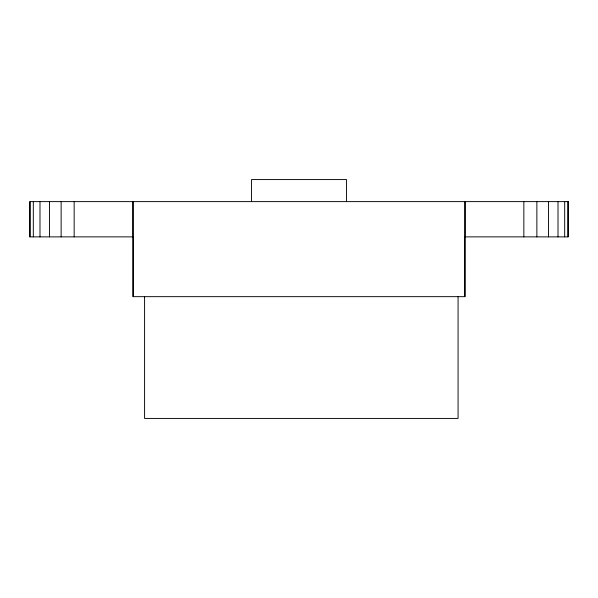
<?xml version="1.0" encoding="UTF-8"?>
<svg xmlns="http://www.w3.org/2000/svg" width="598" height="598" viewBox="0 0 598 598"><rect width="100%" height="100%" fill="white"/><g stroke="black" fill="none" stroke-linecap="round" stroke-linejoin="round"><path stroke-width="0.9" d="M568.018 201.616L568.018 236.875M564.684 201.616L564.684 236.875M558.009 201.616L558.009 236.875M548.523 201.616L548.523 236.875M536.869 201.616L536.869 236.875M523.848 201.616L523.848 236.875M465.259 201.616L465.259 236.875M464.751 201.616L464.751 296.66M458.075 296.66L458.075 418.428L144.581 418.428L144.581 296.66M346.519 201.616L346.519 179.572L251.481 179.572L251.481 201.616M133.249 201.616L133.249 296.66M132.741 201.616L132.741 236.875M74.152 201.616L74.152 236.875M61.131 201.616L61.131 236.875M49.477 201.616L49.477 236.875M39.991 201.616L39.991 236.875M33.316 201.616L33.316 236.875M29.982 201.616L29.982 236.875M568.1 201.616L29.9 201.616L29.9 236.875L132.906 236.875L132.906 296.66L465.095 296.66L465.095 236.875L568.1 236.875L568.1 201.616"/></g></svg>
